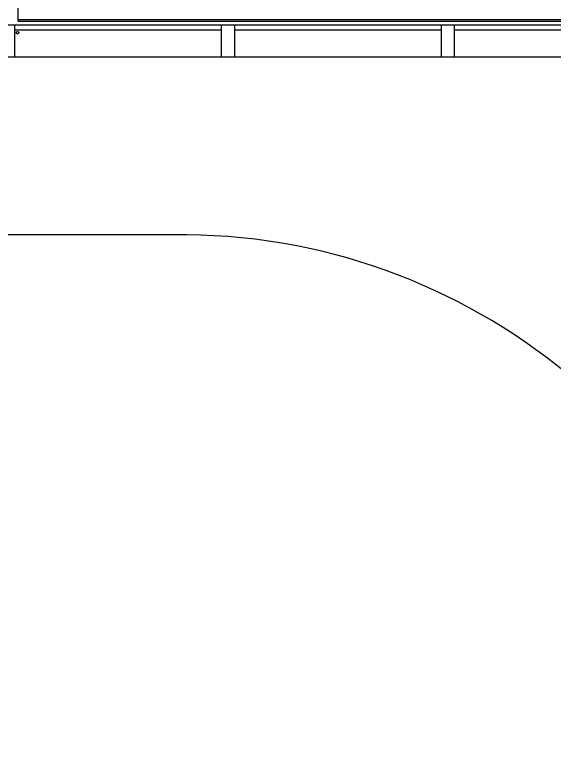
# Model space of a CAD drawing. Extents: x 11182 to 734459, y -1391328 to 152085.
# Drawn here: x 505138 to 525207, y -1332865 to -1305716 of the extents above; entities that cross this region are included whole.
import ezdxf

# ---------------------------------------------------------------- set-up
doc = ezdxf.new("R2010")
doc.units = 0
doc.header["$LTSCALE"] = 500
doc.header["$MEASUREMENT"] = 0
doc.layers.add('1_Wall_Exist', color=251, linetype='CONTINUOUS')

msp = doc.modelspace()

# ---------------------------------------------------------------- linework, layer by layer
at = {"layer": '1_Wall_Exist'}
for p, q in [((505268, -1305956), (505268, -1303482)), ((505268, -1305893), (539251, -1305893)), ((504648, -1306097), (539048, -1306097)), ((505148, -1307297), (505148, -1306097)), ((505268, -1305956), (539066, -1305956)), ((512823, -1306097), (512823, -1307297)), ((513323, -1307297), (513323, -1306097)), ((520998, -1306097), (520998, -1307297)), ((521498, -1307297), (521498, -1306097)), ((505148, -1306287), (512823, -1306287)), ((513323, -1306287), (520998, -1306287)), ((521498, -1306287), (529173, -1306287)), ((537848, -1307297), (426488, -1307297)), ((511538, -1313897), (452796, -1313897))]:
    msp.add_line(p, q, dxfattribs=at)
msp.add_circle((505248, -1306387), 50, dxfattribs=at)
msp.add_arc((511311, -1336468), 22573, 9.1846, 89.4257, dxfattribs=at)

doc.saveas('drawing.dxf')
